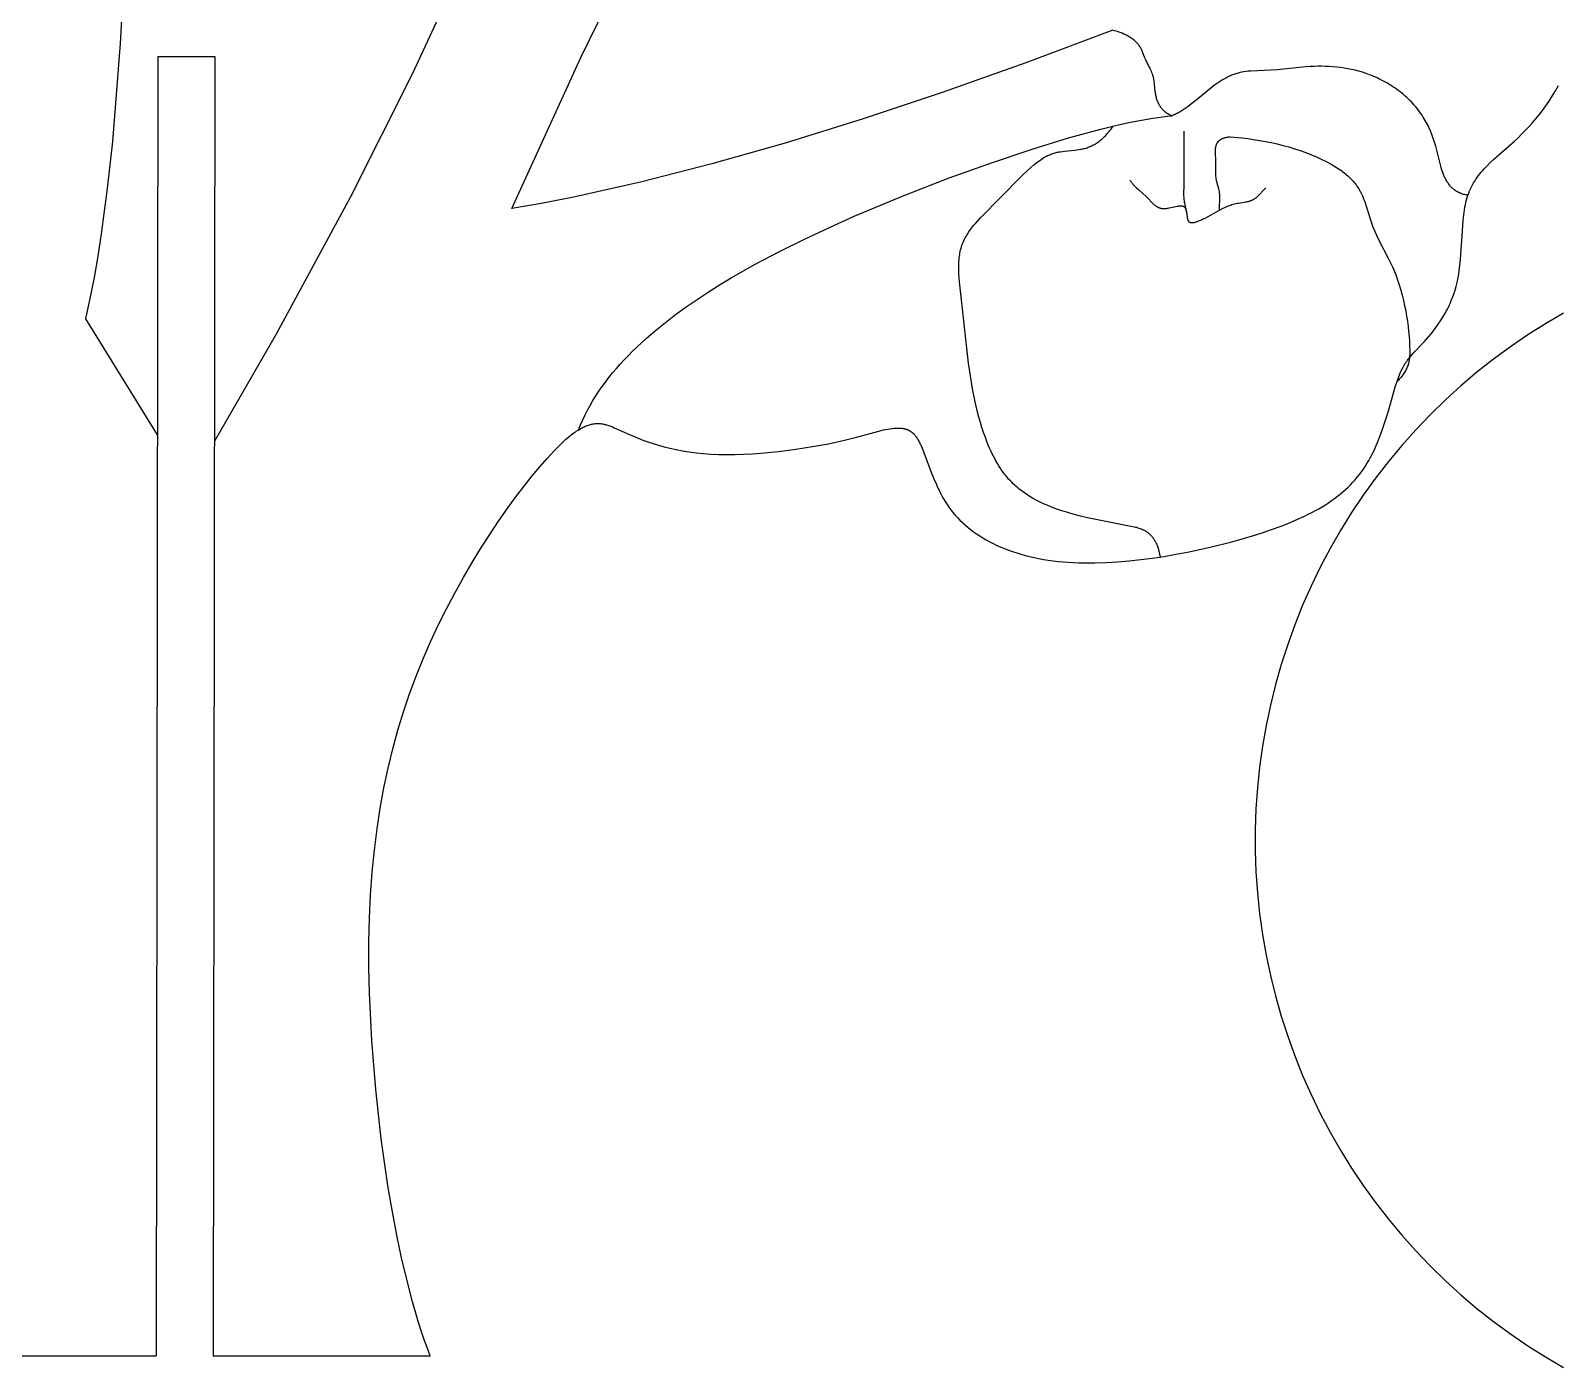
# Model space of a CAD drawing. Extents: x 238 to 525, y 206 to 336.
# Drawn here: x 294.6 to 368.9, y 209.4 to 274.5 of the extents above; entities that cross this region are included whole.
import ezdxf

# ---------------------------------------------------------------- set-up
doc = ezdxf.new("R2010")
doc.units = 0
doc.layers.get('0').update_dxf_attribs({"linetype": 'CONTINUOUS'})

msp = doc.modelspace()

# ---------------------------------------------------------------- linework, layer by layer
at = {"linetype": 'CONTINUOUS'}
for p, q in [((300.81, 273.267), (300.728, 209.967)), ((300.81, 273.267), (303.59, 273.267)), ((303.59, 273.267), (303.508, 209.967))]:
    msp.add_line(p, q, dxfattribs=at)
at = {"color": 1, "linetype": 'CONTINUOUS'}
for points in [[(300.786, 254.843), (297.299, 260.489), (297.515, 261.482), (297.715, 262.503), (297.898, 263.551), (298.066, 264.624), (298.361, 266.839), (298.608, 269.134), (298.986, 273.908), (299.262, 278.836), (299.753, 288.711), (300.091, 293.437), (300.31, 295.699), (300.572, 297.875)], [(319.89, 291.556), (319.876, 291.299), (319.855, 291.031), (319.827, 290.751), (319.791, 290.459), (319.748, 290.157), (319.697, 289.842), (319.574, 289.179), (319.42, 288.471), (319.235, 287.717), (319.019, 286.917), (318.771, 286.072), (318.492, 285.181), (318.18, 284.246), (317.457, 282.239), (316.601, 280.052), (315.606, 277.685), (314.471, 275.139), (313.192, 272.415), (310.19, 266.435), (306.574, 259.749), (303.566, 254.528)], [(364.631, 266.508), (364.575, 266.518), (364.52, 266.529), (364.468, 266.542), (364.416, 266.555), (364.367, 266.571), (364.319, 266.587), (364.272, 266.605), (364.227, 266.624), (364.205, 266.634), (364.183, 266.645), (364.161, 266.655), (364.14, 266.666), (364.12, 266.677), (364.099, 266.689), (364.079, 266.701), (364.059, 266.713), (364.04, 266.725), (364.021, 266.738), (364.002, 266.751), (363.984, 266.764), (363.966, 266.778), (363.948, 266.791), (363.913, 266.82), (363.879, 266.849), (363.847, 266.879), (363.815, 266.911), (363.785, 266.943), (363.756, 266.976), (363.727, 267.01), (363.7, 267.045), (363.674, 267.081), (363.648, 267.118), (363.624, 267.155), (363.6, 267.193), (363.578, 267.232), (363.555, 267.272), (363.534, 267.312), (363.514, 267.353), (363.494, 267.395), (363.475, 267.437), (363.457, 267.48), (363.422, 267.567), (363.389, 267.656), (363.358, 267.747), (363.329, 267.84), (363.302, 267.933), (363.057, 268.901), (363.002, 269.092), (362.941, 269.28), (362.876, 269.463), (362.84, 269.554), (362.804, 269.643), (362.766, 269.731), (362.726, 269.818), (362.685, 269.904), (362.642, 269.99), (362.597, 270.074), (362.551, 270.157), (362.503, 270.239), (362.452, 270.32), (362.396, 270.407), (362.338, 270.492), (362.277, 270.577), (362.214, 270.66), (362.15, 270.741), (362.083, 270.822), (362.014, 270.901), (361.944, 270.979), (361.872, 271.055), (361.798, 271.13), (361.723, 271.204), (361.645, 271.276), (361.567, 271.346), (361.486, 271.415), (361.405, 271.483), (361.321, 271.549), (361.237, 271.614), (361.151, 271.677), (361.064, 271.738), (360.975, 271.798), (360.886, 271.856), (360.795, 271.913), (360.704, 271.967), (360.611, 272.02), (360.518, 272.072), (360.423, 272.121), (360.328, 272.169), (360.232, 272.215), (360.135, 272.26), (360.038, 272.302), (359.939, 272.342), (359.841, 272.381), (359.667, 272.444), (359.492, 272.501), (359.316, 272.553), (359.139, 272.599), (358.96, 272.64), (358.78, 272.676), (358.599, 272.707), (358.418, 272.733), (358.236, 272.754), (358.053, 272.771), (357.87, 272.783), (357.686, 272.79), (357.502, 272.794), (357.318, 272.793), (357.134, 272.788), (356.95, 272.779), (356.721, 272.763), (355.344, 272.627), (354.051, 272.562), (353.936, 272.551), (353.822, 272.537), (353.708, 272.52), (353.597, 272.5), (353.541, 272.489), (353.486, 272.476), (353.431, 272.462), (353.377, 272.448), (353.323, 272.432), (353.27, 272.415), (353.218, 272.396), (353.166, 272.377), (353.115, 272.357), (353.064, 272.335), (353.013, 272.313), (352.963, 272.289), (352.913, 272.264), (352.863, 272.238), (352.765, 272.184), (352.668, 272.127), (352.572, 272.066), (352.476, 272.002), (352.382, 271.936), (352.289, 271.867), (352.103, 271.724), (351.37, 271.121), (351.184, 270.974), (350.997, 270.833), (350.902, 270.766), (350.806, 270.701), (350.709, 270.638), (350.611, 270.579), (350.511, 270.524), (350.461, 270.497), (350.411, 270.472), (350.36, 270.447), (350.309, 270.423), (350.257, 270.401), (350.205, 270.379), (350.178, 270.391), (350.152, 270.403), (350.126, 270.415), (350.1, 270.427), (350.076, 270.44), (350.051, 270.454), (350.028, 270.467), (350.004, 270.481), (349.982, 270.496), (349.96, 270.511), (349.938, 270.526), (349.917, 270.541), (349.896, 270.557), (349.876, 270.573), (349.857, 270.589), (349.838, 270.606), (349.819, 270.623), (349.801, 270.641), (349.784, 270.658), (349.766, 270.676), (349.75, 270.694), (349.734, 270.713), (349.718, 270.732), (349.703, 270.751), (349.688, 270.77), (349.673, 270.79), (349.659, 270.809), (349.646, 270.829), (349.632, 270.85), (349.62, 270.87), (349.607, 270.891), (349.595, 270.912), (349.584, 270.933), (349.572, 270.954), (349.551, 270.997), (349.531, 271.041), (349.513, 271.086), (349.495, 271.131), (349.48, 271.177), (349.465, 271.224), (349.452, 271.27), (349.439, 271.318), (349.428, 271.365), (349.418, 271.413), (349.409, 271.462), (349.401, 271.51), (349.394, 271.559), (349.382, 271.657), (349.354, 271.978), (349.347, 272.042), (349.338, 272.106), (349.333, 272.137), (349.328, 272.169), (349.321, 272.203), (349.313, 272.238), (349.304, 272.272), (349.295, 272.306), (349.285, 272.34), (349.275, 272.374), (349.252, 272.441), (349.227, 272.508), (349.2, 272.574), (349.172, 272.639), (349.142, 272.704), (349.074, 272.837), (348.937, 273.102), (348.904, 273.169), (348.873, 273.237), (348.735, 273.573), (348.721, 273.605), (348.705, 273.638), (348.689, 273.67), (348.673, 273.702), (348.655, 273.733), (348.636, 273.763), (348.623, 273.783), (348.61, 273.803), (348.596, 273.823), (348.582, 273.842), (348.567, 273.861), (348.552, 273.88), (348.536, 273.898), (348.52, 273.917), (348.504, 273.935), (348.488, 273.952), (348.47, 273.97), (348.453, 273.987), (348.417, 274.02), (348.38, 274.052), (348.342, 274.084), (348.303, 274.114), (348.263, 274.143), (348.222, 274.171), (348.179, 274.199), (348.137, 274.225), (348.093, 274.25), (348.049, 274.275), (348.005, 274.298), (347.96, 274.321), (347.914, 274.343), (347.868, 274.363), (347.777, 274.402), (347.685, 274.438), (347.593, 274.471), (347.503, 274.5), (347.415, 274.527), (347.329, 274.55), (343.094, 272.96), (339.023, 271.513), (335.116, 270.21), (331.374, 269.052), (327.796, 268.037), (324.382, 267.167), (321.134, 266.44), (319.571, 266.131), (318.049, 265.858), (321.42, 273.229), (324.791, 280.118)], [(321.306, 255.088), (321.401, 255.33), (321.506, 255.57), (321.618, 255.808), (321.738, 256.044), (321.865, 256.277), (322.001, 256.509), (322.143, 256.738), (322.293, 256.965), (322.45, 257.19), (322.613, 257.413), (322.784, 257.634), (322.961, 257.853), (323.144, 258.069), (323.334, 258.284), (323.529, 258.496), (323.731, 258.707), (323.938, 258.915), (324.151, 259.121), (324.592, 259.528), (325.054, 259.926), (325.535, 260.316), (326.033, 260.698), (326.548, 261.072), (327.078, 261.437), (327.621, 261.795), (328.177, 262.145), (328.744, 262.487), (329.906, 263.148), (331.097, 263.778), (332.306, 264.377), (333.522, 264.947), (334.736, 265.486), (337.113, 266.477), (339.365, 267.352), (341.466, 268.114), (343.405, 268.764), (345.168, 269.304), (346.743, 269.734), (347.455, 269.908), (348.115, 270.055), (348.722, 270.176), (349.274, 270.27), (349.529, 270.307), (349.769, 270.338), (349.994, 270.362), (350.205, 270.379)], [(349.648, 248.893), (349.627, 249.005), (349.603, 249.111), (349.59, 249.162), (349.577, 249.212), (349.563, 249.26), (349.549, 249.306), (349.533, 249.351), (349.518, 249.395), (349.502, 249.437), (349.485, 249.478), (349.468, 249.518), (349.45, 249.557), (349.432, 249.594), (349.413, 249.63), (349.394, 249.665), (349.375, 249.698), (349.355, 249.731), (349.334, 249.762), (349.313, 249.792), (349.292, 249.822), (349.27, 249.85), (349.248, 249.877), (349.225, 249.903), (349.202, 249.928), (349.178, 249.952), (349.155, 249.975), (349.13, 249.998), (349.106, 250.019), (349.081, 250.04), (349.056, 250.059), (349.03, 250.078), (349.004, 250.096), (348.978, 250.114), (348.951, 250.131), (348.924, 250.147), (348.897, 250.162), (348.87, 250.176), (348.842, 250.19), (348.814, 250.204), (348.786, 250.217), (348.758, 250.229), (348.729, 250.241), (348.671, 250.262), (348.612, 250.283), (348.552, 250.301), (348.492, 250.318), (348.431, 250.334), (348.37, 250.348), (346.09, 250.805), (345.684, 250.902), (345.283, 251.008), (345.085, 251.066), (344.889, 251.126), (344.695, 251.19), (344.503, 251.258), (344.314, 251.33), (344.128, 251.406), (343.945, 251.487), (343.765, 251.573), (343.589, 251.663), (343.417, 251.759), (343.332, 251.809), (343.248, 251.86), (343.166, 251.913), (343.084, 251.967), (343.004, 252.023), (342.925, 252.08), (342.847, 252.139), (342.771, 252.199), (342.695, 252.261), (342.621, 252.325), (342.548, 252.391), (342.477, 252.458), (342.407, 252.527), (342.338, 252.598), (342.271, 252.67), (342.206, 252.745), (342.129, 252.836), (342.055, 252.93), (341.982, 253.027), (341.912, 253.126), (341.843, 253.227), (341.777, 253.33), (341.713, 253.436), (341.65, 253.543), (341.59, 253.653), (341.531, 253.764), (341.474, 253.877), (341.418, 253.991), (341.313, 254.224), (341.214, 254.462), (341.122, 254.705), (341.035, 254.95), (340.955, 255.199), (340.88, 255.449), (340.809, 255.699), (340.744, 255.95), (340.627, 256.449), (340.499, 257.085), (340.393, 257.709), (340.304, 258.327), (339.875, 262.14), (339.845, 262.478), (339.834, 262.645), (339.826, 262.812), (339.824, 262.978), (339.826, 263.142), (339.829, 263.224), (339.834, 263.304), (339.84, 263.385), (339.848, 263.464), (339.858, 263.543), (339.87, 263.622), (339.883, 263.699), (339.899, 263.776), (339.916, 263.852), (339.936, 263.927), (339.958, 264.002), (339.982, 264.075), (340.01, 264.149), (340.039, 264.221), (340.071, 264.293), (340.105, 264.364), (340.141, 264.434), (340.179, 264.503), (340.219, 264.571), (340.261, 264.639), (340.305, 264.705), (340.35, 264.772), (340.397, 264.837), (340.446, 264.902), (340.547, 265.03), (340.653, 265.156), (340.764, 265.281), (340.878, 265.404), (342.895, 267.45), (343.194, 267.738), (343.34, 267.87), (343.484, 267.994), (343.556, 268.052), (343.626, 268.108), (343.696, 268.162), (343.766, 268.212), (343.835, 268.26), (343.903, 268.304), (343.971, 268.346), (344.038, 268.384), (344.092, 268.413), (344.147, 268.44), (344.2, 268.465), (344.254, 268.488), (344.307, 268.509), (344.36, 268.528), (344.412, 268.546), (344.464, 268.562), (344.516, 268.577), (344.568, 268.591), (344.62, 268.603), (344.671, 268.614), (344.722, 268.624), (344.773, 268.633), (344.875, 268.648), (344.975, 268.661), (345.474, 268.708), (345.573, 268.72), (345.672, 268.734), (345.772, 268.751), (345.822, 268.76), (345.872, 268.771), (345.922, 268.784), (345.973, 268.797), (346.023, 268.812), (346.073, 268.828), (346.124, 268.846), (346.175, 268.865), (346.226, 268.886), (346.277, 268.909), (346.329, 268.933), (346.38, 268.96), (346.432, 268.989), (346.484, 269.02), (346.537, 269.053), (346.589, 269.089), (346.642, 269.127), (346.696, 269.167), (346.749, 269.21), (346.803, 269.256), (346.857, 269.305), (346.912, 269.357), (346.967, 269.411), (347.022, 269.469), (347.078, 269.53), (347.134, 269.594), (347.19, 269.662), (347.247, 269.733), (347.305, 269.808), (347.362, 269.886)], [(350.791, 269.639), (350.793, 267.024), (350.779, 266.547), (350.779, 266.48), (350.782, 266.413), (350.784, 266.38), (350.787, 266.347), (350.792, 266.297), (350.799, 266.247), (350.807, 266.197), (350.816, 266.147), (350.902, 265.751), (350.911, 265.702), (350.92, 265.652), (350.927, 265.602), (350.932, 265.551)], [(352.529, 265.786), (352.527, 265.838), (352.527, 265.89), (352.527, 265.943), (352.543, 266.311), (352.545, 266.363), (352.545, 266.415), (352.544, 266.467), (352.541, 266.519), (352.54, 266.545), (352.537, 266.571), (352.534, 266.597), (352.531, 266.622), (352.525, 266.657), (352.519, 266.692), (352.512, 266.727), (352.504, 266.761), (352.486, 266.83), (352.409, 267.106), (352.393, 267.175), (352.386, 267.209), (352.38, 267.242), (352.369, 267.308), (352.36, 267.375), (352.354, 267.442), (352.349, 267.51), (352.345, 267.577), (352.342, 267.712), (352.343, 268.122), (352.341, 268.261), (352.328, 268.54), (352.327, 268.632), (352.327, 268.677), (352.329, 268.721), (352.332, 268.765), (352.334, 268.787), (352.337, 268.808), (352.34, 268.829), (352.343, 268.85), (352.347, 268.871), (352.352, 268.891), (352.357, 268.912), (352.362, 268.931), (352.368, 268.951), (352.375, 268.97), (352.382, 268.989), (352.386, 268.999), (352.39, 269.008), (352.394, 269.017), (352.399, 269.026), (352.403, 269.035), (352.408, 269.044), (352.413, 269.053), (352.418, 269.062), (352.423, 269.071), (352.429, 269.079), (352.434, 269.088), (352.44, 269.096), (352.446, 269.104), (352.452, 269.112), (352.459, 269.12), (352.466, 269.128), (352.472, 269.136), (352.48, 269.144), (352.487, 269.152), (352.494, 269.159), (352.502, 269.167), (352.51, 269.174), (352.518, 269.181), (352.527, 269.188), (352.535, 269.195), (352.544, 269.202), (352.553, 269.209), (352.563, 269.215), (352.572, 269.222), (352.582, 269.228), (352.592, 269.234), (352.603, 269.24), (352.613, 269.247), (352.624, 269.252), (352.635, 269.258), (352.647, 269.264), (352.658, 269.269), (352.67, 269.274), (352.682, 269.28), (352.695, 269.285), (352.721, 269.294), (352.748, 269.303), (352.776, 269.312), (352.805, 269.32), (352.836, 269.327), (352.868, 269.334), (352.901, 269.34), (352.935, 269.345), (352.971, 269.35), (353.008, 269.354), (353.046, 269.357), (353.617, 269.303), (353.904, 269.268), (354.19, 269.228), (354.477, 269.183), (354.763, 269.131), (355.049, 269.074), (355.334, 269.01), (355.617, 268.94), (355.9, 268.862), (356.18, 268.778), (356.458, 268.686), (356.734, 268.586), (357.007, 268.479), (357.278, 268.364), (357.545, 268.24), (357.684, 268.171), (357.822, 268.099), (357.959, 268.025), (358.093, 267.947), (358.224, 267.867), (358.353, 267.782), (358.478, 267.694), (358.539, 267.649), (358.599, 267.602), (358.658, 267.555), (358.716, 267.506), (358.773, 267.457), (358.828, 267.406), (358.883, 267.354), (358.936, 267.301), (358.987, 267.247), (359.038, 267.191), (359.086, 267.134), (359.134, 267.076), (359.179, 267.017), (359.223, 266.956), (359.266, 266.894), (359.306, 266.831), (359.345, 266.766), (359.382, 266.7), (359.405, 266.656), (359.427, 266.612), (359.47, 266.522), (359.509, 266.43), (359.547, 266.337), (359.583, 266.242), (359.616, 266.145), (359.861, 265.357), (359.926, 265.164), (359.983, 265.01), (360.043, 264.86), (360.106, 264.713), (360.172, 264.568), (360.31, 264.283), (360.744, 263.446), (360.884, 263.162), (360.951, 263.018), (361.015, 262.871), (361.111, 262.635), (361.201, 262.392), (361.283, 262.146), (361.359, 261.895), (361.427, 261.642), (361.49, 261.387), (361.546, 261.131), (361.596, 260.876), (361.64, 260.622), (361.678, 260.37), (361.71, 260.121), (361.737, 259.876), (361.758, 259.636), (361.774, 259.402), (361.785, 259.175), (361.791, 258.956), (361.792, 258.864), (361.791, 258.774), (361.788, 258.684), (361.785, 258.639), (361.782, 258.595), (361.777, 258.55), (361.771, 258.506), (361.764, 258.461), (361.756, 258.417), (361.746, 258.372), (361.735, 258.327), (361.723, 258.282), (361.709, 258.237), (361.692, 258.191), (361.675, 258.145), (361.655, 258.098), (361.633, 258.051), (361.609, 258.004), (361.582, 257.956), (361.554, 257.907), (361.523, 257.858), (361.489, 257.808), (361.453, 257.758), (361.414, 257.706), (361.372, 257.654), (361.327, 257.601), (361.28, 257.547), (361.229, 257.492), (361.175, 257.436)], [(348.16, 267.243), (348.184, 267.209), (348.208, 267.176), (348.233, 267.143), (348.258, 267.111), (348.284, 267.08), (348.31, 267.05), (348.364, 266.99), (348.42, 266.932), (348.477, 266.876), (348.594, 266.768), (348.953, 266.446), (349.012, 266.39), (349.27, 266.125), (349.312, 266.085), (349.333, 266.066), (349.355, 266.047), (349.376, 266.029), (349.399, 266.012), (349.421, 265.995), (349.445, 265.979), (349.468, 265.964), (349.48, 265.956), (349.493, 265.949), (349.505, 265.942), (349.518, 265.936), (349.53, 265.929), (349.543, 265.923), (349.556, 265.917), (349.569, 265.911), (349.583, 265.906), (349.596, 265.901), (349.61, 265.896), (349.624, 265.892), (349.638, 265.887), (349.652, 265.883), (349.667, 265.88), (349.682, 265.876), (349.696, 265.873), (349.712, 265.87), (349.727, 265.868), (349.743, 265.866), (349.758, 265.864), (349.774, 265.863), (349.791, 265.862), (349.807, 265.861), (349.824, 265.861), (349.841, 265.861), (349.87, 265.863), (349.898, 265.865), (349.928, 265.867), (349.958, 265.871), (349.989, 265.876), (350.019, 265.881), (350.082, 265.893), (350.396, 265.964), (350.456, 265.976), (350.485, 265.981), (350.513, 265.986), (350.541, 265.99), (350.568, 265.993), (350.594, 265.995), (350.607, 265.996), (350.619, 265.997), (350.631, 265.997), (350.643, 265.997), (350.655, 265.997), (350.667, 265.996), (350.678, 265.996), (350.689, 265.994), (350.699, 265.993), (350.705, 265.992), (350.71, 265.991), (350.715, 265.99), (350.72, 265.989), (350.725, 265.988), (350.73, 265.987), (350.734, 265.985), (350.739, 265.984), (350.744, 265.982), (350.748, 265.981), (350.754, 265.978), (350.76, 265.976), (350.766, 265.973), (350.772, 265.97), (350.777, 265.967), (350.783, 265.964), (350.788, 265.961), (350.793, 265.957), (350.798, 265.953), (350.803, 265.949), (350.808, 265.945), (350.812, 265.941), (350.817, 265.937), (350.821, 265.932), (350.825, 265.928), (350.829, 265.923), (350.833, 265.918), (350.837, 265.913), (350.841, 265.908), (350.844, 265.903), (350.848, 265.897), (350.851, 265.892), (350.854, 265.886), (350.858, 265.881), (350.861, 265.875), (350.864, 265.869), (350.867, 265.863), (350.869, 265.857), (350.872, 265.85), (350.875, 265.844), (350.88, 265.831), (350.884, 265.818), (350.888, 265.804), (350.893, 265.79), (350.896, 265.776), (350.9, 265.761), (350.903, 265.746), (350.909, 265.716), (350.914, 265.685), (350.944, 265.462), (350.949, 265.432), (350.955, 265.402), (350.958, 265.388), (350.962, 265.374), (350.966, 265.36), (350.969, 265.347), (350.974, 265.334), (350.978, 265.321), (350.983, 265.308), (350.985, 265.302), (350.988, 265.297), (350.991, 265.291), (350.994, 265.285), (350.996, 265.279), (350.999, 265.274), (351.003, 265.269), (351.006, 265.263), (351.009, 265.258), (351.012, 265.253), (351.016, 265.249), (351.019, 265.244), (351.023, 265.239), (351.027, 265.235), (351.031, 265.231), (351.035, 265.226), (351.039, 265.222), (351.044, 265.219), (351.048, 265.215), (351.05, 265.213), (351.053, 265.211), (351.055, 265.21), (351.057, 265.208), (351.06, 265.206), (351.062, 265.205), (351.065, 265.203), (351.067, 265.202), (351.07, 265.2), (351.072, 265.199), (351.075, 265.198), (351.077, 265.196), (351.08, 265.195), (351.083, 265.194), (351.086, 265.193), (351.088, 265.191), (351.094, 265.189), (351.1, 265.187), (351.105, 265.186), (351.111, 265.184), (351.118, 265.182), (351.124, 265.181), (351.13, 265.18), (351.137, 265.179), (351.143, 265.178), (351.15, 265.177), (351.157, 265.177), (351.164, 265.176), (351.171, 265.176), (351.178, 265.176), (351.186, 265.176), (351.193, 265.176), (351.201, 265.177), (351.216, 265.178), (351.232, 265.179), (351.248, 265.181), (351.265, 265.184), (351.282, 265.187), (351.3, 265.191), (351.317, 265.195), (351.336, 265.2), (351.354, 265.205), (351.392, 265.216), (351.432, 265.229), (351.472, 265.244), (351.513, 265.26), (351.556, 265.277), (351.643, 265.315), (351.732, 265.357), (351.823, 265.403), (352.526, 265.785), (352.68, 265.864), (352.82, 265.932), (352.886, 265.961), (352.95, 265.988), (353.013, 266.013), (353.075, 266.036), (353.135, 266.056), (353.196, 266.074), (353.257, 266.091), (353.318, 266.105), (353.381, 266.119), (353.445, 266.13), (353.726, 266.173), (353.821, 266.189), (353.869, 266.199), (353.916, 266.209), (353.963, 266.221), (353.986, 266.228), (354.009, 266.235), (354.031, 266.242), (354.054, 266.25), (354.076, 266.258), (354.098, 266.267), (354.119, 266.276), (354.141, 266.286), (354.162, 266.297), (354.183, 266.308), (354.204, 266.32), (354.226, 266.334), (354.247, 266.348), (354.268, 266.362), (354.288, 266.377), (354.308, 266.393), (354.328, 266.409), (354.348, 266.426), (354.386, 266.46), (354.423, 266.496), (354.46, 266.533), (354.674, 266.761), (354.71, 266.798), (354.747, 266.833), (354.766, 266.85), (354.785, 266.867)]]:
    msp.add_lwpolyline(points, dxfattribs=at)
at = {"color": 7, "linetype": 'CONTINUOUS'}
for points in [[(314.077, 209.967), (313.921, 210.377), (313.768, 210.804), (313.619, 211.248), (313.474, 211.707), (313.194, 212.67), (312.93, 213.687), (312.682, 214.75), (312.45, 215.854), (312.234, 216.991), (312.036, 218.155), (311.692, 220.538), (311.422, 222.95), (311.23, 225.337), (311.119, 227.647), (311.093, 228.9), (311.094, 230.114), (311.121, 231.289), (311.175, 232.429), (311.254, 233.534), (311.359, 234.606), (311.488, 235.647), (311.643, 236.659), (311.821, 237.644), (312.024, 238.603), (312.251, 239.538), (312.5, 240.452), (312.773, 241.345), (313.069, 242.219), (313.387, 243.077), (313.727, 243.92), (314.088, 244.749), (314.468, 245.562), (314.864, 246.358), (315.272, 247.134), (315.691, 247.887), (316.116, 248.616), (316.545, 249.318), (316.975, 249.991), (317.404, 250.633), (317.827, 251.24), (318.242, 251.812), (318.647, 252.345), (319.038, 252.838), (319.412, 253.288), (319.767, 253.693), (320.098, 254.05), (320.255, 254.211), (320.405, 254.359), (320.55, 254.496), (320.689, 254.621), (320.822, 254.735), (320.951, 254.839), (321.075, 254.933), (321.135, 254.976), (321.194, 255.016), (321.252, 255.055), (321.309, 255.09), (321.365, 255.124), (321.42, 255.156), (321.474, 255.185), (321.527, 255.212), (321.58, 255.237), (321.631, 255.26), (321.682, 255.281), (321.732, 255.3), (321.781, 255.317), (321.83, 255.332), (321.878, 255.346), (321.925, 255.357), (321.972, 255.367), (322.018, 255.375), (322.063, 255.382), (322.108, 255.387), (322.153, 255.391), (322.197, 255.393), (322.241, 255.393), (322.285, 255.392), (322.328, 255.39), (322.37, 255.386), (322.413, 255.382), (322.456, 255.376), (322.498, 255.368), (322.54, 255.36), (322.582, 255.351), (322.623, 255.34), (322.665, 255.329), (322.707, 255.316), (322.749, 255.303), (322.79, 255.289), (322.874, 255.258), (322.959, 255.225), (323.044, 255.189), (323.788, 254.853), (324.214, 254.675), (324.442, 254.587), (324.682, 254.5), (324.932, 254.416), (325.193, 254.335), (325.467, 254.258), (325.753, 254.185), (326.051, 254.119), (326.363, 254.059), (326.687, 254.006), (327.026, 253.962), (327.378, 253.926), (327.745, 253.9), (328.127, 253.885), (328.521, 253.88), (328.926, 253.884), (329.339, 253.897), (329.759, 253.919), (330.183, 253.949), (331.036, 254.03), (331.881, 254.137), (332.7, 254.265), (333.478, 254.409), (334.197, 254.566), (334.845, 254.729), (335.93, 255.021), (336.162, 255.076), (336.272, 255.1), (336.378, 255.121), (336.481, 255.138), (336.58, 255.153), (336.676, 255.163), (336.723, 255.167), (336.769, 255.17), (336.814, 255.172), (336.858, 255.173), (336.901, 255.173), (336.944, 255.172), (336.986, 255.169), (337.027, 255.166), (337.067, 255.161), (337.107, 255.155), (337.145, 255.148), (337.164, 255.144), (337.183, 255.139), (337.202, 255.134), (337.221, 255.129), (337.239, 255.124), (337.257, 255.118), (337.275, 255.112), (337.293, 255.106), (337.311, 255.099), (337.328, 255.092), (337.345, 255.085), (337.363, 255.077), (337.38, 255.069), (337.396, 255.06), (337.413, 255.051), (337.429, 255.042), (337.446, 255.032), (337.462, 255.022), (337.478, 255.012), (337.494, 255.001), (337.509, 254.99), (337.525, 254.978), (337.54, 254.966), (337.555, 254.954), (337.57, 254.941), (337.585, 254.928), (337.6, 254.914), (337.614, 254.9), (337.628, 254.886), (337.643, 254.871), (337.657, 254.856), (337.671, 254.84), (337.684, 254.824), (337.698, 254.808), (337.725, 254.773), (337.751, 254.738), (337.777, 254.7), (337.802, 254.661), (337.827, 254.621), (337.852, 254.579), (337.876, 254.536), (337.9, 254.491), (337.947, 254.398), (337.993, 254.3), (338.038, 254.197), (338.127, 253.978), (338.504, 252.971), (338.613, 252.698), (338.732, 252.421), (338.796, 252.281), (338.863, 252.142), (338.933, 252.003), (339.007, 251.864), (339.085, 251.726), (339.167, 251.59), (339.254, 251.454), (339.345, 251.32), (339.441, 251.189), (339.542, 251.059), (339.649, 250.932), (339.761, 250.808), (339.878, 250.686), (340.001, 250.567), (340.129, 250.451), (340.262, 250.337), (340.4, 250.227), (340.543, 250.119), (340.692, 250.015), (340.845, 249.913), (341.003, 249.815), (341.167, 249.721), (341.335, 249.629), (341.508, 249.541), (341.686, 249.457), (341.869, 249.376), (342.056, 249.298), (342.248, 249.224), (342.445, 249.154), (342.646, 249.088), (342.852, 249.026), (343.063, 248.967), (343.278, 248.913), (343.497, 248.863), (343.721, 248.816), (343.949, 248.774), (344.182, 248.737), (344.419, 248.703), (344.66, 248.674), (344.905, 248.65), (345.155, 248.63), (345.409, 248.615), (345.666, 248.604), (345.928, 248.598), (346.461, 248.599), (347.006, 248.616), (347.561, 248.65), (348.122, 248.698), (348.689, 248.76), (349.259, 248.835), (349.829, 248.921), (350.397, 249.019), (350.961, 249.126), (352.067, 249.366), (353.129, 249.634), (354.13, 249.922), (354.601, 250.071), (355.053, 250.224), (355.485, 250.38), (355.898, 250.541), (356.292, 250.708), (356.667, 250.88), (356.848, 250.968), (357.024, 251.058), (357.195, 251.15), (357.362, 251.243), (357.524, 251.339), (357.682, 251.436), (357.835, 251.535), (357.984, 251.636), (358.129, 251.739), (358.269, 251.845), (358.405, 251.953), (358.537, 252.063), (358.664, 252.175), (358.787, 252.29), (358.906, 252.407), (359.021, 252.527), (359.131, 252.65), (359.238, 252.775), (359.34, 252.903), (359.438, 253.034), (359.533, 253.168), (359.623, 253.304), (359.71, 253.443), (359.793, 253.584), (359.873, 253.727), (359.949, 253.872), (360.022, 254.018), (360.092, 254.166), (360.158, 254.314), (360.223, 254.463), (360.343, 254.763), (360.453, 255.062), (360.554, 255.36), (360.735, 255.941), (361.106, 257.224), (361.175, 257.436), (361.244, 257.629), (361.279, 257.718), (361.314, 257.804), (361.349, 257.885), (361.384, 257.963), (361.42, 258.037), (361.457, 258.108), (361.493, 258.175), (361.53, 258.24), (361.568, 258.302), (361.605, 258.362), (361.644, 258.419), (361.683, 258.475), (361.722, 258.528), (361.762, 258.58), (361.802, 258.631), (361.844, 258.68), (361.928, 258.777), (362.015, 258.872), (362.502, 259.378), (362.611, 259.498), (362.723, 259.626), (362.837, 259.764), (362.953, 259.909), (363.07, 260.064), (363.186, 260.227), (363.3, 260.398), (363.412, 260.578), (363.521, 260.766), (363.574, 260.863), (363.626, 260.963), (363.677, 261.064), (363.726, 261.168), (363.773, 261.274), (363.819, 261.381), (363.863, 261.491), (363.906, 261.603), (363.946, 261.717), (363.984, 261.834), (364.02, 261.952), (364.054, 262.072), (364.085, 262.194), (364.114, 262.319), (364.14, 262.445), (364.163, 262.574), (364.185, 262.704), (364.204, 262.835), (364.236, 263.103), (364.262, 263.374), (364.372, 265.025), (364.396, 265.291), (364.426, 265.552), (364.443, 265.679), (364.462, 265.805), (364.484, 265.928), (364.508, 266.049), (364.534, 266.168), (364.564, 266.284), (364.596, 266.398), (364.631, 266.508), (364.65, 266.562), (364.669, 266.616), (364.69, 266.668), (364.711, 266.72), (364.755, 266.822), (364.803, 266.921), (364.853, 267.017), (364.907, 267.111), (364.962, 267.203), (365.021, 267.292), (365.081, 267.38), (365.144, 267.466), (365.21, 267.55), (365.277, 267.632), (365.347, 267.713), (365.418, 267.793), (365.491, 267.871), (365.565, 267.948), (365.719, 268.1), (365.879, 268.25), (366.9, 269.154), (367.074, 269.316), (367.246, 269.484), (367.418, 269.658), (367.588, 269.838), (367.757, 270.026), (367.925, 270.222), (368.091, 270.426), (368.255, 270.639), (368.418, 270.861), (368.578, 271.094), (368.735, 271.337), (368.89, 271.591), (369.043, 271.857)], [(369.286, 260.77), (368.404, 260.254), (367.539, 259.707), (366.695, 259.13), (365.871, 258.525), (365.068, 257.892), (364.288, 257.23), (363.531, 256.543), (362.798, 255.829), (362.091, 255.09), (361.41, 254.328), (360.756, 253.542), (360.129, 252.734), (359.531, 251.904), (358.962, 251.055), (358.422, 250.186), (357.914, 249.299), (357.436, 248.394), (356.99, 247.474), (356.576, 246.539), (356.195, 245.59), (355.847, 244.628), (355.533, 243.655), (355.253, 242.672), (355.007, 241.679), (354.795, 240.678), (354.619, 239.671), (354.477, 238.658), (354.371, 237.641), (354.3, 236.621), (354.264, 235.599), (354.264, 234.577), (354.3, 233.554), (354.371, 232.534), (354.477, 231.517), (354.619, 230.504), (354.795, 229.497), (355.007, 228.497), (355.253, 227.504), (355.533, 226.521), (355.847, 225.547), (356.195, 224.586), (356.576, 223.637), (356.99, 222.702), (357.436, 221.781), (357.914, 220.877), (358.422, 219.99), (358.962, 219.121), (359.531, 218.271), (360.129, 217.442), (360.756, 216.634), (361.41, 215.848), (362.091, 215.085), (362.798, 214.347), (363.531, 213.633), (364.288, 212.945), (365.068, 212.284), (365.871, 211.65), (366.695, 211.045), (367.539, 210.469), (368.404, 209.922), (369.286, 209.405)], [(290.158, 209.967), (300.728, 209.967)], [(303.508, 209.967), (314.077, 209.967)]]:
    msp.add_lwpolyline(points, dxfattribs=at)

doc.saveas('drawing.dxf')
